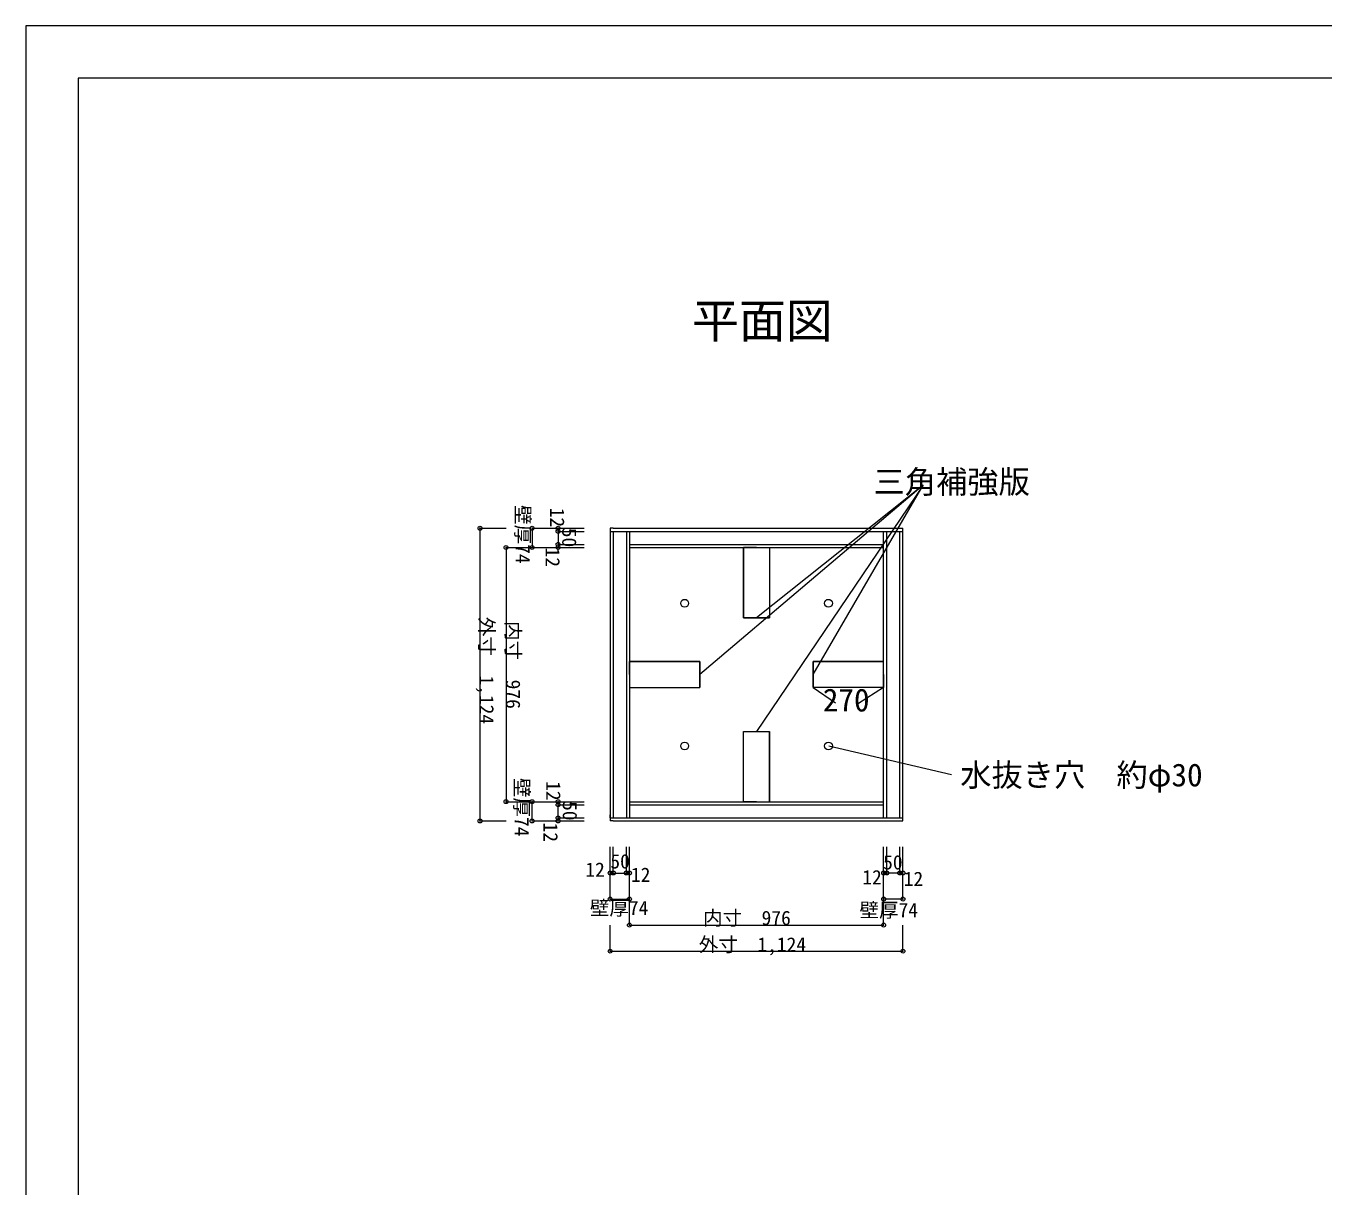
# Model space of a CAD drawing. Units: millimetres at full size, sheet at 1:30; details may follow other scales. Extents: x -6300 to 6300, y -4455 to 4455.
# Drawn here: x -6300 to -1320, y 0 to 4455 of the extents above; entities that cross this region are included whole.
import ezdxf
from ezdxf.enums import TextEntityAlignment as Align

# ---------------------------------------------------------------- set-up
doc = ezdxf.new("R2010")
doc.units = ezdxf.units.MM
doc.header["$LTSCALE"] = 30
doc.header["$PDMODE"] = 32
doc.header["$PDSIZE"] = 15
doc.layers.add('0-0', color=7, linetype='Continuous', lineweight=18)
doc.layers.add('1-0', color=7, linetype='Continuous', lineweight=9)
doc.styles.add('ＭＳ ゴシック', font='')
doc.styles.get('ＭＳ ゴシック').set_extended_font_data('MS Gothic')

msp = doc.modelspace()

# ---------------------------------------------------------------- linework, layer by layer
at = {"layer": '0-0'}
msp.add_lwpolyline([(6300, 4455), (-6300, 4455), (-6300, -4455), (6300, -4455)], close=True, dxfattribs=at)
msp.add_lwpolyline([(6100, 4255), (-6100, 4255), (-6100, -4255)], dxfattribs=at)
at = {"layer": '1-0', "lineweight": 18}
for p, q in [((-2855.32, 2691.66), (-3712.71, 1964.04)), ((-2855.32, 2691.66), (-3494.71, 1746.04)), ((-4056.71, 2526.04), (-4056.71, 1402.04)), ((-4044.71, 2526.04), (-4056.71, 2526.04)), ((-4056.71, 2514.04), (-2932.71, 2514.04)), ((-4044.71, 2526.04), (-4032.71, 2526.04)), ((-4044.71, 2526.04), (-2944.71, 2526.04)), ((-4044.71, 2514.04), (-4044.71, 1414.04)), ((-3994.71, 2514.04), (-3994.71, 1414.04)), ((-3982.71, 2514.04), (-3982.71, 1414.04)), ((-3006.71, 1414.04), (-3006.71, 2514.04)), ((-2994.71, 1414.04), (-2994.71, 2514.04)), ((-2944.71, 2526.04), (-2932.71, 2526.04)), ((-2944.71, 1414.04), (-2944.71, 2514.04)), ((-3982.71, 2464.04), (-3006.71, 2464.04)), ((-3982.71, 2452.04), (-3006.71, 2452.04)), ((-3494.71, 2452.04), (-3544.71, 2452.04)), ((-3494.71, 2452.04), (-3444.71, 2452.04)), ((-3982.71, 1964.04), (-3982.71, 2014.04)), ((-3006.71, 1964.04), (-3006.71, 2014.04)), ((-3982.71, 1964.04), (-3982.71, 1914.04)), ((-3006.71, 1964.04), (-3006.71, 1914.04)), ((-3276.71, 1914.04), (-3191.26, 1855.13)), ((-3276.71, 1914.04), (-3191.26, 1855.13)), ((-3006.71, 1914.04), (-3103.15, 1853.36)), ((-3006.71, 1914.04), (-3103.15, 1853.36)), ((-3982.71, 1476.04), (-3006.71, 1476.04)), ((-3982.71, 1464.04), (-3006.71, 1464.04)), ((-3494.71, 1476.04), (-3544.71, 1476.04)), ((-3494.71, 1476.04), (-3444.71, 1476.04)), ((-4056.71, 1414.04), (-4056.71, 1426.04)), ((-4056.71, 1414.04), (-2932.71, 1414.04)), ((-4044.71, 1402.04), (-4056.71, 1402.04)), ((-4044.71, 1402.04), (-4032.71, 1402.04)), ((-4044.71, 1402.04), (-2944.71, 1402.04)), ((-2932.71, 1414.04), (-2932.71, 1426.04))]:
    msp.add_line(p, q, dxfattribs=at)
at = {"layer": '1-0', "color": 4}
for p, q in [((-4556.71, 2526.04), (-4556.71, 1402.04)), ((-4556.71, 2526.04), (-4456.71, 2526.04)), ((-4356.71, 2526.04), (-4356.71, 2452.04)), ((-4356.71, 2526.04), (-4256.71, 2526.04)), ((-4256.71, 2526.04), (-4256.71, 2514.04)), ((-4256.71, 2526.04), (-4156.71, 2526.04)), ((-4256.71, 2514.04), (-4156.71, 2514.04)), ((-4256.71, 2514.04), (-4256.71, 2464.04)), ((-4456.71, 2452.04), (-4456.71, 1476.04)), ((-4456.71, 2452.04), (-4356.71, 2452.04)), ((-4356.71, 2452.04), (-4256.71, 2452.04)), ((-4256.71, 2464.04), (-4156.71, 2464.04)), ((-4256.71, 2464.04), (-4256.71, 2452.04)), ((-4256.71, 2452.04), (-4156.71, 2452.04)), ((-4456.71, 1476.04), (-4356.71, 1476.04)), ((-4356.71, 1402.04), (-4356.71, 1476.04)), ((-4356.71, 1476.04), (-4256.71, 1476.04)), ((-4256.71, 1464.04), (-4256.71, 1476.04)), ((-4256.71, 1476.04), (-4156.71, 1476.04)), ((-4256.71, 1414.04), (-4256.71, 1464.04)), ((-4256.71, 1464.04), (-4156.71, 1464.04)), ((-4556.71, 1402.04), (-4456.71, 1402.04)), ((-4356.71, 1402.04), (-4256.71, 1402.04)), ((-4256.71, 1402.04), (-4256.71, 1414.04)), ((-4256.71, 1414.04), (-4156.71, 1414.04)), ((-4256.71, 1402.04), (-4156.71, 1402.04)), ((-4056.71, 1202.04), (-4056.71, 1302.04)), ((-4044.71, 1202.04), (-4044.71, 1302.04)), ((-3994.71, 1202.04), (-3994.71, 1302.04)), ((-3982.71, 1202.04), (-3982.71, 1302.04)), ((-3006.71, 1202.04), (-3006.71, 1302.04)), ((-2994.71, 1202.04), (-2994.71, 1302.04)), ((-2944.71, 1202.04), (-2944.71, 1302.04)), ((-2932.71, 1202.04), (-2932.71, 1302.04)), ((-4056.71, 1202.04), (-4044.71, 1202.04)), ((-4056.71, 1102.04), (-4056.71, 1202.04)), ((-4044.71, 1202.04), (-3994.71, 1202.04)), ((-3994.71, 1202.04), (-3982.71, 1202.04)), ((-3982.71, 1102.04), (-3982.71, 1202.04)), ((-2994.71, 1202.04), (-3006.71, 1202.04)), ((-3006.71, 1102.04), (-3006.71, 1202.04)), ((-2944.71, 1202.04), (-2994.71, 1202.04)), ((-2932.71, 1202.04), (-2944.71, 1202.04)), ((-2932.71, 1102.04), (-2932.71, 1202.04)), ((-4056.71, 1102.04), (-3982.71, 1102.04)), ((-3982.71, 1002.04), (-3982.71, 1102.04)), ((-2932.71, 1102.04), (-3006.71, 1102.04)), ((-3006.71, 1002.04), (-3006.71, 1102.04)), ((-4056.71, 902.04), (-4056.71, 1002.04)), ((-3982.71, 1002.04), (-3006.71, 1002.04)), ((-2932.71, 902.04), (-2932.71, 1002.04)), ((-4056.71, 902.04), (-2932.71, 902.04))]:
    msp.add_line(p, q, dxfattribs=at)
at = {"layer": '1-0', "color": 8, "lineweight": 18}
for p, q in [((-3544.71, 2452.04), (-3544.71, 2402.04)), ((-3444.71, 2452.04), (-3444.71, 2182.04)), ((-3444.71, 2452.04), (-3444.71, 2402.04)), ((-3982.71, 2014.04), (-3932.71, 2014.04)), ((-3006.71, 2014.04), (-3056.71, 2014.04)), ((-3982.71, 1914.04), (-3712.71, 1914.04)), ((-3982.71, 1914.04), (-3932.71, 1914.04)), ((-3006.71, 1914.04), (-3276.71, 1914.04)), ((-3006.71, 1914.04), (-3056.71, 1914.04)), ((-3544.71, 1476.04), (-3544.71, 1746.04)), ((-3544.71, 1746.04), (-3444.71, 1746.04)), ((-3444.71, 1476.04), (-3444.71, 1746.04)), ((-3544.71, 1476.04), (-3544.71, 1526.04)), ((-3444.71, 1476.04), (-3444.71, 1526.04))]:
    msp.add_line(p, q, dxfattribs=at)
at = {"layer": '1-0'}
msp.add_line((-2745.57, 1579.12), (-3216.97, 1689.57), dxfattribs=at)
at = {"layer": '1-0', "lineweight": 18}
for points in [[(-3276.71, 1964.04), (-2855.32, 2691.66), (-3494.71, 2182.04)], [(-2944.71, 1402.04), (-2932.71, 1402.04), (-2932.71, 2526.04)]]:
    msp.add_lwpolyline(points, dxfattribs=at)
at = {"layer": '1-0', "color": 8, "lineweight": 18}
for points in [[(-3544.71, 2452.04), (-3544.71, 2182.04), (-3444.71, 2182.04)], [(-3444.71, 2452.04), (-3444.71, 2182.04), (-3544.71, 2182.04), (-3544.71, 2452.04)], [(-3982.71, 2014.04), (-3712.71, 2014.04), (-3712.71, 1914.04)], [(-3982.71, 1914.04), (-3712.71, 1914.04), (-3712.71, 2014.04), (-3982.71, 2014.04)], [(-3006.71, 2014.04), (-3276.71, 2014.04), (-3276.71, 1914.04)], [(-3006.71, 1914.04), (-3276.71, 1914.04), (-3276.71, 2014.04), (-3006.71, 2014.04)], [(-3544.71, 1476.04), (-3544.71, 1746.04), (-3444.71, 1746.04), (-3444.71, 1476.04)]]:
    msp.add_lwpolyline(points, dxfattribs=at)
at = {"layer": '1-0', "lineweight": 18}
for centre in [(-3770.71, 2238.04), (-3218.71, 2238.04), (-3770.71, 1690.04), (-3218.71, 1690.04)]:
    msp.add_circle(centre, 15, dxfattribs=at)
at = {"layer": '1-0', "color": 4}
for p in [(-4556.71, 2526.04), (-4356.71, 2526.04), (-4256.71, 2526.04), (-4256.71, 2514.04), (-4456.71, 2452.04), (-4356.71, 2452.04), (-4256.71, 2464.04), (-4256.71, 2452.04), (-4456.71, 1476.04), (-4356.71, 1476.04), (-4256.71, 1476.04), (-4256.71, 1464.04), (-4556.71, 1402.04), (-4356.71, 1402.04), (-4256.71, 1414.04), (-4256.71, 1402.04), (-4056.71, 1202.04), (-4044.71, 1202.04), (-3994.71, 1202.04), (-3982.71, 1202.04), (-3006.71, 1202.04), (-2994.71, 1202.04), (-2944.71, 1202.04), (-2932.71, 1202.04), (-4056.71, 1102.04), (-3982.71, 1102.04), (-3006.71, 1102.04), (-2932.71, 1102.04), (-3982.71, 1002.04), (-3006.71, 1002.04), (-4056.71, 902.04), (-2932.71, 902.04)]:
    msp.add_point(p, dxfattribs=at)

# ---------------------------------------------------------------- texts
at = {"layer": '1-0', "style": 'ＭＳ ゴシック'}
for s, height, p in [('平面図', 132, (-3742.42, 3217.19)), ('三角補強版', 87.98, (-3045.35, 2633.84)), ('270', 87.98, (-3240.32, 1796.08)), ('水抜き穴\u3000約φ30', 87.98, (-2712.7, 1508.31))]:
    msp.add_text(s, height=height, dxfattribs=at).set_placement(p, align=Align.BOTTOM_LEFT)
at = {"layer": '1-0', "color": 4, "style": 'ＭＳ ゴシック'}
for s, p in [('壁厚74', (-4435.92, 2615.07)), ('12', (-4303.77, 2604.99)), ('50', (-4257.55, 2527.96)), ('12', (-4321.55, 2452.1)), ('外寸\u30001,124', (-4575.04, 2185.86)), ('内寸\u3000976', (-4473.11, 2169.67)), ('壁厚74', (-4440.11, 1567.25)), ('12', (-4318.63, 1554.81)), ('50', (-4255.23, 1478.36)), ('12', (-4329.3, 1395.99))]:
    msp.add_text(s, height=54.99, rotation=270, dxfattribs=at).set_placement(p, align=Align.BOTTOM_LEFT)
for s, p in [('50', (-4056.11, 1203.1)), ('50', (-3008.69, 1199.28)), ('12', (-4152.11, 1171.1)), ('12', (-3977, 1151.55)), ('12', (-3088.77, 1142.1)), ('12', (-2929.66, 1135.87)), ('壁厚74', (-4134.78, 1023.99)), ('内寸\u3000976', (-3700.34, 985.65)), ('壁厚74', (-3099.44, 1015.87)), ('外寸\u30001,124', (-3716.53, 883.72))]:
    msp.add_text(s, height=54.99, dxfattribs=at).set_placement(p, align=Align.BOTTOM_LEFT)

doc.saveas('drawing.dxf')
